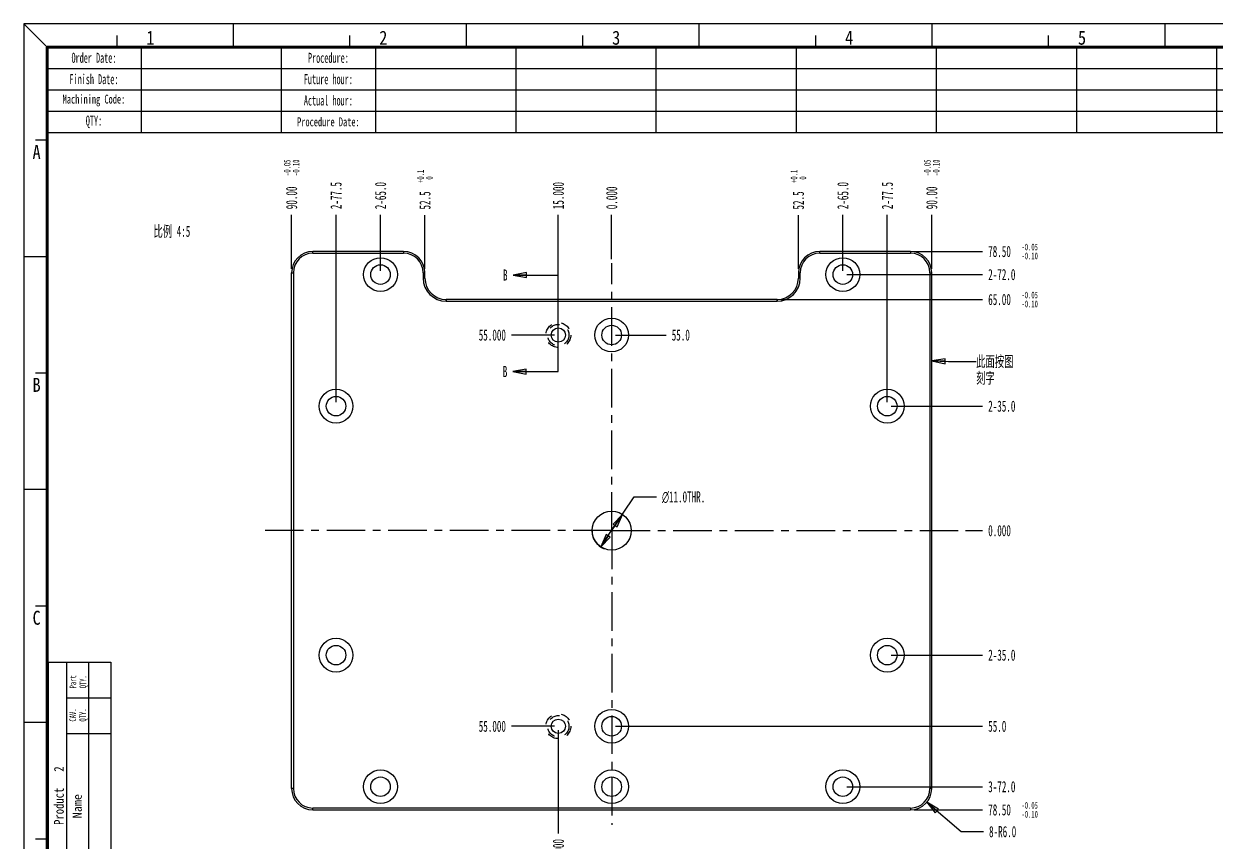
# Model space of a CAD drawing. Header units: millimetres. Extents: x 15 to 520, y 10 to 366.
# Drawn here: x 15.3 to 350.5, y 136.2 to 366.3 of the extents above; entities that cross this region are included whole.
import ezdxf

# ---------------------------------------------------------------- set-up
doc = ezdxf.new("R2010")
doc.units = ezdxf.units.MM
doc.header["$LTSCALE"] = 28.875
for name, pattern in [('CENTER', [0.6, 0.375, -0.075, 0.075, -0.075]), ('HIDDEN', [0.2, 0.1, -0.1]), ('PHANTOM', [0.8, 0.45, -0.05, 0.1, -0.05, 0.1, -0.05])]:
    doc.linetypes.add(name, pattern=pattern)
doc.layers.get('0').update_dxf_attribs({"linetype": 'CONTINUOUS'})
for name, color, linetype in [('DEFAULT_1', 7, 'CENTER'), ('DEFAULT_2', 4, 'HIDDEN'), ('DIM', 7, 'CONTINUOUS'), ('NOTE', 7, 'CONTINUOUS')]:
    doc.layers.add(name, color=color, linetype=linetype)
doc.styles.get("Standard").update_dxf_attribs({"font": 'txt', "width": 0.6})
doc.styles.add('TEXTSTYLE_10', font='txt')
doc.styles.add('TEXTSTYLE_2', font='gdt', dxfattribs={"width": 0.6})
doc.styles.add('TEXTSTYLE_4', font='txt', dxfattribs={"width": 0.8})
doc.styles.add('TEXTSTYLE_5', font='txt', dxfattribs={"width": 0.85})
doc.dimstyles.new('DIMSTYLE_1', dxfattribs={"dimtxt": 3.125, "dimasz": 3.75, "dimexe": 1.75, "dimexo": 0.875, "dimtad": 0, "dimtih": 1, "dimtoh": 1, "dimdec": 1, "dimzin": 0, "dimdsep": 46, "dimtxsty": 'Standard', "dimblk": 'CLOSED', "dimblk1": 'CLOSED', "dimblk2": 'CLOSED', "dimcen": 0.09, "dimadec": 0, "dimazin": 0, "dimtp": 0.3, "dimtm": 0.3, "dimtfac": 1, "dimtdec": 1, "dimtofl": 0, "dimtmove": 0, "dimatfit": 3, "dimldrblk": 'CLOSED', "dimfxl": 0, "dimtolj": 1, "dimtzin": 0, "dimarcsym": 0})
doc.dimstyles.new('DIMSTYLE_10', dxfattribs={"dimtxt": 3.125, "dimasz": 3.75, "dimexe": 1.75, "dimexo": 0.875, "dimtad": 1, "dimdec": 1, "dimzin": 0, "dimdsep": 46, "dimtxsty": 'Standard', "dimblk": 'CLOSED', "dimblk1": 'CLOSED', "dimblk2": 'CLOSED', "dimcen": 0.09, "dimadec": 0, "dimazin": 0, "dimtp": 0.1, "dimtm": 0.1, "dimtfac": 1, "dimtdec": 1, "dimtofl": 0, "dimtmove": 0, "dimatfit": 3, "dimldrblk": 'CLOSED', "dimfxl": 0, "dimtolj": 1, "dimtzin": 0, "dimarcsym": 0})
doc.dimstyles.new('DIMSTYLE_12', dxfattribs={"dimtxt": 3.125, "dimasz": 3.75, "dimexe": 1.75, "dimexo": 0.875, "dimtad": 1, "dimdec": 1, "dimzin": 0, "dimdsep": 46, "dimtxsty": 'Standard', "dimblk": 'CLOSED', "dimblk1": 'CLOSED', "dimblk2": 'CLOSED', "dimcen": 0.09, "dimadec": 0, "dimazin": 0, "dimtp": 0.2, "dimtm": 0.2, "dimtfac": 1, "dimtdec": 1, "dimtofl": 0, "dimtmove": 0, "dimatfit": 3, "dimldrblk": 'CLOSED', "dimfxl": 0, "dimtolj": 1, "dimtzin": 0, "dimarcsym": 0})
doc.dimstyles.new('DIMSTYLE_2', dxfattribs={"dimtxt": 3.125, "dimasz": 3.75, "dimexe": 1.75, "dimexo": 0.875, "dimtad": 0, "dimtih": 1, "dimtoh": 1, "dimdec": 3, "dimzin": 0, "dimdsep": 46, "dimtxsty": 'Standard', "dimblk": 'CLOSED', "dimblk1": 'CLOSED', "dimblk2": 'CLOSED', "dimcen": 0.09, "dimadec": 0, "dimazin": 0, "dimtp": 0.1, "dimtm": 0.1, "dimtfac": 1, "dimtdec": 3, "dimtofl": 0, "dimtmove": 0, "dimatfit": 3, "dimldrblk": 'CLOSED', "dimfxl": 0, "dimtolj": 1, "dimtzin": 0, "dimarcsym": 0})
doc.dimstyles.new('DIMSTYLE_3', dxfattribs={"dimtxt": 3.125, "dimasz": 3.75, "dimexe": 1.75, "dimexo": 0.875, "dimtad": 0, "dimtih": 1, "dimtoh": 1, "dimdec": 3, "dimzin": 0, "dimdsep": 46, "dimtxsty": 'Standard', "dimblk": 'CLOSED', "dimblk1": 'CLOSED', "dimblk2": 'CLOSED', "dimcen": 0.09, "dimadec": 0, "dimazin": 0, "dimtp": 0.2, "dimtm": 0.2, "dimtfac": 1, "dimtdec": 3, "dimtofl": 0, "dimtmove": 0, "dimatfit": 3, "dimldrblk": 'CLOSED', "dimfxl": 0, "dimtolj": 1, "dimtzin": 0, "dimarcsym": 0})
doc.dimstyles.new('DIMSTYLE_4', dxfattribs={"dimtxt": 3.125, "dimasz": 3.75, "dimexe": 1.75, "dimexo": 0.875, "dimtad": 0, "dimtih": 1, "dimtoh": 1, "dimzin": 0, "dimdsep": 46, "dimtxsty": 'Standard', "dimblk": 'CLOSED', "dimblk1": 'CLOSED', "dimblk2": 'CLOSED', "dimcen": 0.09, "dimadec": 0, "dimazin": 0, "dimtol": 1, "dimtp": -0.05, "dimtm": 0.1, "dimtfac": 0.6, "dimtofl": 0, "dimtmove": 0, "dimatfit": 3, "dimldrblk": 'CLOSED', "dimfxl": 0, "dimtolj": 1, "dimtzin": 0, "dimarcsym": 0})
doc.dimstyles.new('DIMSTYLE_5', dxfattribs={"dimtxt": 3.125, "dimasz": 3.75, "dimexe": 1.75, "dimexo": 0.875, "dimtad": 0, "dimtih": 1, "dimtoh": 1, "dimdec": 1, "dimzin": 0, "dimdsep": 46, "dimtxsty": 'Standard', "dimblk": 'CLOSED', "dimblk1": 'CLOSED', "dimblk2": 'CLOSED', "dimcen": 0.09, "dimadec": 0, "dimazin": 0, "dimtol": 1, "dimtp": 0.1, "dimtfac": 0.6, "dimtdec": 1, "dimtofl": 0, "dimtmove": 0, "dimatfit": 3, "dimldrblk": 'CLOSED', "dimfxl": 0, "dimtolj": 1, "dimtzin": 0, "dimarcsym": 0})
doc.dimstyles.new('DIMSTYLE_6', dxfattribs={"dimtxt": 3.125, "dimasz": 3.75, "dimexe": 1.75, "dimexo": 0.875, "dimtad": 0, "dimtih": 1, "dimtoh": 1, "dimdec": 3, "dimzin": 0, "dimdsep": 46, "dimtxsty": 'Standard', "dimblk": 'CLOSED', "dimblk1": 'CLOSED', "dimblk2": 'CLOSED', "dimcen": 0.09, "dimadec": 0, "dimazin": 0, "dimtp": 0.3, "dimtm": 0.3, "dimtfac": 1, "dimtdec": 3, "dimtofl": 0, "dimtmove": 0, "dimatfit": 3, "dimldrblk": 'CLOSED', "dimfxl": 0, "dimtolj": 1, "dimtzin": 0, "dimarcsym": 0})
doc.dimstyles.get("Standard").update_dxf_attribs({"dimtxt": 3.125, "dimasz": 3.75, "dimexe": 1.75, "dimexo": 0.875, "dimtad": 1, "dimdec": 3, "dimzin": 0, "dimdsep": 46, "dimtxsty": 'Standard', "dimblk": 'CLOSED', "dimblk1": 'CLOSED', "dimblk2": 'CLOSED', "dimcen": 0.09, "dimadec": 0, "dimazin": 0, "dimtol": 1, "dimtp": 0.001, "dimtm": 0.001, "dimtfac": 1, "dimtdec": 3, "dimtofl": 0, "dimtmove": 0, "dimatfit": 3, "dimldrblk": 'CLOSED', "dimfxl": 0, "dimtolj": 1, "dimtzin": 0, "dimarcsym": 0})

# ---------------------------------------------------------------- blocks, each defined once
blk = doc.blocks.new('_CLOSED')
at = {"color": 0, "linetype": 'ByBlock'}
for p, q in [((0, 0), (-1, 0.183)), ((-1, 0.183), (-1, -0.183)), ((-1, -0.183), (0, 0)), ((-1, 0), (0, 0))]:
    blk.add_line(p, q, dxfattribs=at)
blk = doc.blocks.new('*D1')
at = {"layer": 'DIM', "color": 2, "linetype": 'Continuous'}
blk.add_line((115.54, 296.92), (115.54, 312.64), dxfattribs=at)
at = {"layer": 'DIM', "color": 2, "linetype": 'Continuous', "insert": (113.98, 314.2), "char_height": 3.125, "width": 11.25, "attachment_point": 1, "rotation": 90, "line_spacing_factor": 0.9}
blk.add_mtext('2-65.0', dxfattribs=at)
blk = doc.blocks.new('*D2')
at = {"layer": 'DIM', "color": 2, "linetype": 'Continuous'}
blk.add_line((180.54, 300.13), (180.54, 312.64), dxfattribs=at)
at = {"layer": 'DIM', "color": 2, "linetype": 'Continuous', "insert": (178.98, 314.2), "char_height": 3.125, "width": 9.375, "attachment_point": 1, "rotation": 90, "line_spacing_factor": 0.9}
blk.add_mtext('0.000', dxfattribs=at)
blk = doc.blocks.new('*D3')
at = {"layer": 'DIM', "color": 2, "linetype": 'Continuous'}
blk.add_line((103.04, 259.92), (103.04, 312.64), dxfattribs=at)
at = {"layer": 'DIM', "color": 2, "linetype": 'Continuous', "insert": (101.48, 314.2), "char_height": 3.125, "width": 11.25, "attachment_point": 1, "rotation": 90, "line_spacing_factor": 0.9}
blk.add_mtext('2-77.5', dxfattribs=at)
blk = doc.blocks.new('*D4')
at = {"layer": 'DIM', "color": 2, "linetype": 'Continuous'}
blk.add_line((165.54, 279.92), (165.54, 312.64), dxfattribs=at)
at = {"layer": 'DIM', "color": 2, "linetype": 'Continuous', "insert": (163.98, 314.2), "char_height": 3.125, "width": 11.25, "attachment_point": 1, "rotation": 90, "line_spacing_factor": 0.9}
blk.add_mtext('15.000', dxfattribs=at)
blk = doc.blocks.new('*D5')
at = {"layer": 'DIM', "color": 2, "linetype": 'Continuous'}
blk.add_line((245.54, 296.92), (245.54, 312.64), dxfattribs=at)
at = {"layer": 'DIM', "color": 2, "linetype": 'Continuous', "insert": (243.98, 314.2), "char_height": 3.125, "width": 11.25, "attachment_point": 1, "rotation": 90, "line_spacing_factor": 0.9}
blk.add_mtext('2-65.0', dxfattribs=at)
blk = doc.blocks.new('*D6')
at = {"layer": 'DIM', "color": 2, "linetype": 'Continuous'}
blk.add_line((258.04, 259.92), (258.04, 312.64), dxfattribs=at)
at = {"layer": 'DIM', "color": 2, "linetype": 'Continuous', "insert": (256.48, 314.2), "char_height": 3.125, "width": 11.25, "attachment_point": 1, "rotation": 90, "line_spacing_factor": 0.9}
blk.add_mtext('2-77.5', dxfattribs=at)
blk = doc.blocks.new('*D7')
at = {"layer": 'DIM', "color": 2, "linetype": 'Continuous'}
blk.add_line((90.54, 297.42), (90.54, 312.64), dxfattribs=at)
at = {"layer": 'DIM', "color": 2, "linetype": 'Continuous', "width": 0.6}
for s, height, p in [('-0.05', 1.875, (90.23, 323.57)), ('-0.10', 1.875, (92.73, 323.57)), ('90.00', 3.125, (92.1, 314.2))]:
    blk.add_text(s, height=height, rotation=90, dxfattribs=at).set_placement(p)
blk = doc.blocks.new('*D8')
at = {"layer": 'DIM', "color": 2, "linetype": 'Continuous'}
blk.add_line((270.54, 297.42), (270.54, 312.64), dxfattribs=at)
at = {"layer": 'DIM', "color": 2, "linetype": 'Continuous', "width": 0.6}
for s, height, p in [('-0.05', 1.875, (270.23, 323.57)), ('-0.10', 1.875, (272.73, 323.57)), ('90.00', 3.125, (272.1, 314.2))]:
    blk.add_text(s, height=height, rotation=90, dxfattribs=at).set_placement(p)
blk = doc.blocks.new('*D9')
at = {"layer": 'DIM', "color": 2, "linetype": 'Continuous'}
blk.add_line((165.54, 167.73), (165.54, 138.68), dxfattribs=at)
at = {"layer": 'DIM', "color": 2, "linetype": 'Continuous', "insert": (163.98, 137.11), "char_height": 3.125, "width": 11.25, "attachment_point": 3, "rotation": 90, "line_spacing_factor": 0.9}
blk.add_mtext('15.000', dxfattribs=at)
blk = doc.blocks.new('*D10')
at = {"layer": 'DIM', "color": 2, "linetype": 'Continuous'}
blk.add_line((128.04, 297.42), (128.04, 312.55), dxfattribs=at)
at = {"layer": 'DIM', "color": 2, "linetype": 'Continuous', "width": 0.6}
for s, height, p in [('+0.1', 1.875, (127.73, 321.61)), (' 0', 1.875, (130.23, 321.61)), ('52.5', 3.125, (129.6, 314.11))]:
    blk.add_text(s, height=height, rotation=90, dxfattribs=at).set_placement(p)
blk = doc.blocks.new('*D11')
at = {"layer": 'DIM', "color": 2, "linetype": 'Continuous'}
blk.add_line((233.04, 297.42), (233.04, 312.55), dxfattribs=at)
at = {"layer": 'DIM', "color": 2, "linetype": 'Continuous', "width": 0.6}
for s, height, p in [('+0.1', 1.875, (232.73, 321.61)), (' 0', 1.875, (235.23, 321.61)), ('52.5', 3.125, (234.6, 314.11))]:
    blk.add_text(s, height=height, rotation=90, dxfattribs=at).set_placement(p)
blk = doc.blocks.new('*D12')
at = {"layer": 'DIM', "color": 2, "linetype": 'Continuous'}
blk.add_line((228.14, 288.82), (284.85, 288.82), dxfattribs=at)
at = {"layer": 'DIM', "color": 2, "linetype": 'Continuous', "width": 0.6}
for s, height, p in [('65.00', 3.125, (286.41, 287.26)), ('-0.05', 1.875, (295.79, 289.14)), ('-0.10', 1.875, (295.79, 286.64))]:
    blk.add_text(s, height=height, dxfattribs=at).set_placement(p)
blk = doc.blocks.new('*D13')
at = {"layer": 'DIM', "color": 2, "linetype": 'Continuous'}
blk.add_line((280.03, 223.82), (284.85, 223.82), dxfattribs=at)
at = {"layer": 'DIM', "color": 2, "linetype": 'Continuous', "insert": (286.41, 225.39), "char_height": 3.125, "width": 9.375, "attachment_point": 1, "line_spacing_factor": 0.9}
blk.add_mtext('0.000', dxfattribs=at)
blk = doc.blocks.new('*D14')
at = {"layer": 'DIM', "color": 2, "linetype": 'Continuous'}
blk.add_line((265.64, 302.32), (284.85, 302.32), dxfattribs=at)
at = {"layer": 'DIM', "color": 2, "linetype": 'Continuous', "width": 0.6}
for s, height, p in [('78.50', 3.125, (286.41, 300.76)), ('-0.05', 1.875, (295.79, 302.64)), ('-0.10', 1.875, (295.79, 300.14))]:
    blk.add_text(s, height=height, dxfattribs=at).set_placement(p)
blk = doc.blocks.new('*D15')
at = {"layer": 'DIM', "color": 2, "linetype": 'Continuous'}
blk.add_line((265.64, 145.32), (284.85, 145.32), dxfattribs=at)
at = {"layer": 'DIM', "color": 2, "linetype": 'Continuous', "width": 0.6}
for s, height, p in [('78.50', 3.125, (286.41, 143.76)), ('-0.05', 1.875, (295.79, 145.64)), ('-0.10', 1.875, (295.79, 143.14))]:
    blk.add_text(s, height=height, dxfattribs=at).set_placement(p)
blk = doc.blocks.new('*D16')
at = {"layer": 'DIM', "color": 2, "linetype": 'Continuous'}
blk.add_line((246.64, 295.82), (284.85, 295.82), dxfattribs=at)
at = {"layer": 'DIM', "color": 2, "linetype": 'Continuous', "insert": (286.41, 297.39), "char_height": 3.125, "width": 11.25, "attachment_point": 1, "line_spacing_factor": 0.9}
blk.add_mtext('2-72.0', dxfattribs=at)
blk = doc.blocks.new('*D17')
at = {"layer": 'DIM', "color": 2, "linetype": 'Continuous'}
blk.add_line((259.14, 258.82), (284.85, 258.82), dxfattribs=at)
at = {"layer": 'DIM', "color": 2, "linetype": 'Continuous', "insert": (286.41, 260.39), "char_height": 3.125, "width": 11.25, "attachment_point": 1, "line_spacing_factor": 0.9}
blk.add_mtext('2-35.0', dxfattribs=at)
blk = doc.blocks.new('*D18')
at = {"layer": 'DIM', "color": 2, "linetype": 'Continuous'}
blk.add_line((259.14, 188.82), (284.85, 188.82), dxfattribs=at)
at = {"layer": 'DIM', "color": 2, "linetype": 'Continuous', "insert": (286.41, 190.39), "char_height": 3.125, "width": 11.25, "attachment_point": 1, "line_spacing_factor": 0.9}
blk.add_mtext('2-35.0', dxfattribs=at)
blk = doc.blocks.new('*D19')
at = {"layer": 'DIM', "color": 2, "linetype": 'Continuous'}
blk.add_line((246.64, 151.82), (284.85, 151.82), dxfattribs=at)
at = {"layer": 'DIM', "color": 2, "linetype": 'Continuous', "insert": (286.41, 153.39), "char_height": 3.125, "width": 11.25, "attachment_point": 1, "line_spacing_factor": 0.9}
blk.add_mtext('3-72.0', dxfattribs=at)
blk = doc.blocks.new('*D20')
at = {"layer": 'DIM', "color": 2, "linetype": 'Continuous'}
blk.add_line((164.45, 168.82), (152.38, 168.82), dxfattribs=at)
at = {"layer": 'DIM', "color": 2, "linetype": 'Continuous', "insert": (150.81, 170.39), "char_height": 3.125, "width": 11.25, "attachment_point": 3, "line_spacing_factor": 0.9}
blk.add_mtext('55.000', dxfattribs=at)
blk = doc.blocks.new('*D21')
at = {"layer": 'DIM', "color": 2, "linetype": 'Continuous'}
blk.add_line((164.45, 278.82), (152.38, 278.82), dxfattribs=at)
at = {"layer": 'DIM', "color": 2, "linetype": 'Continuous', "insert": (150.81, 280.39), "char_height": 3.125, "width": 11.25, "attachment_point": 3, "line_spacing_factor": 0.9}
blk.add_mtext('55.000', dxfattribs=at)
blk = doc.blocks.new('*D22')
at = {"layer": 'DIM', "color": 2, "linetype": 'Continuous'}
blk.add_line((181.64, 168.82), (284.85, 168.82), dxfattribs=at)
at = {"layer": 'DIM', "color": 2, "linetype": 'Continuous', "insert": (286.41, 170.39), "char_height": 3.125, "width": 7.5, "attachment_point": 1, "line_spacing_factor": 0.9}
blk.add_mtext('55.0', dxfattribs=at)
blk = doc.blocks.new('*D26')
at = {"layer": 'DIM', "color": 2, "linetype": 'Continuous'}
for p, q in [((269.12, 147.44), (278.84, 139.2)), ((278.84, 139.2), (285.09, 139.2))]:
    blk.add_line(p, q, dxfattribs=at)
at = {"layer": 'DIM', "color": 2, "linetype": 'Continuous', "xscale": 3.75, "yscale": 3.75, "zscale": 3.75, "rotation": 139.7045340143}
blk.add_blockref('_CLOSED', (269.12, 147.44), dxfattribs=at)
at = {"layer": 'DIM', "color": 2, "linetype": 'Continuous', "insert": (286.65, 140.76), "char_height": 3.125, "width": 11.25, "attachment_point": 1, "line_spacing_factor": 0.9}
blk.add_mtext('8-R6.0', dxfattribs=at)
blk = doc.blocks.new('*D28')
at = {"layer": 'DIM', "color": 2, "linetype": 'Continuous'}
blk.add_line((181.64, 278.82), (195.86, 278.82), dxfattribs=at)
at = {"layer": 'DIM', "color": 2, "linetype": 'Continuous', "insert": (197.42, 280.39), "char_height": 3.125, "width": 7.5, "attachment_point": 1, "line_spacing_factor": 0.9}
blk.add_mtext('55.0', dxfattribs=at)
blk = doc.blocks.new('*D32')
at = {"layer": 'DIM', "color": 2, "linetype": 'Continuous'}
for p, q in [((180.54, 223.82), (186.89, 233.32)), ((186.89, 233.32), (193.14, 233.32)), ((183.6, 228.4), (180.54, 223.82)), ((177.48, 219.25), (180.54, 223.82))]:
    blk.add_line(p, q, dxfattribs=at)
at = {"layer": 'DIM', "color": 2, "linetype": 'Continuous', "xscale": 3.75, "yscale": 3.75, "zscale": 3.75}
for p, rotation in [((183.6, 228.4), 56.2093947035), ((177.48, 219.25), 236.2093947035)]:
    blk.add_blockref('_CLOSED', p, dxfattribs=dict(at, rotation=rotation))
at = {"layer": 'DIM', "color": 2, "linetype": 'Continuous', "insert": (194.71, 234.88), "char_height": 3.125, "width": 19.1667, "attachment_point": 1, "line_spacing_factor": 0.9, "style": 'TEXTSTYLE_2'}
blk.add_mtext('{\\Fgdt;n}\\Ftxt;11.0THR.', dxfattribs=at)
blk = doc.blocks.new('*T33')
at = {"color": 0, "linetype": 'ByBlock', "lineweight": -2}
for p, q in [((0, 0), (491.2125, 0)), ((0, 0), (0, -24)), ((26.5, 0), (26.5, -24)), ((65.9125, 0), (65.9125, -24)), ((92.4125, 0), (92.4125, -24)), ((131.825, 0), (131.825, -24)), ((171.2375, 0), (171.2375, -24)), ((210.65, 0), (210.65, -24)), ((250.0625, 0), (250.0625, -24)), ((289.475, 0), (289.475, -24)), ((328.8875, 0), (328.8875, -24)), ((368.3, 0), (368.3, -24)), ((407.7125, 0), (407.7125, -24)), ((491.2125, 0), (491.2125, -24)), ((0, -6), (407.7125, -6)), ((0, -12), (407.7125, -12)), ((0, -18), (407.7125, -18)), ((0, -24), (491.2125, -24))]:
    blk.add_line(p, q, dxfattribs=at)
at = {"color": 0, "linetype": 'Continuous'}
for s, insert, char_height, width, attachment_point in [('  Remark:   ', (407.7725, -0.06), 3.75, 83.38, 1), ('Finish Date:', (13.25, -9), 2.8125, 26.38, 5), ('Future hour:', (79.1625, -9), 2.8125, 26.38, 5), ('Machining Code:', (13.25, -15), 2.5, 26.38, 5), ('Actual hour:', (79.1625, -15), 2.8125, 26.38, 5), ('QTY:', (13.25, -21), 2.8125, 26.38, 5), ('Procedure Date:', (79.1625, -21), 2.5, 26.38, 5)]:
    blk.add_mtext(s, dxfattribs=dict(at, insert=insert, char_height=char_height, width=width, attachment_point=attachment_point))
at = {"color": 0, "linetype": 'Continuous', "char_height": 2.8125, "width": 26.38, "attachment_point": 5, "line_spacing_factor": 0.9}
for s, insert in [('Order Date: ', (13.25, -3)), ('Procedure:', (79.1625, -3))]:
    blk.add_mtext(s, dxfattribs=dict(at, insert=insert))
blk = doc.blocks.new('*T35')
at = {"color": 0, "linetype": 'ByBlock', "lineweight": -2}
for p, q in [((0, 0), (17.63125, 0)), ((0, 0), (0, -169.96875)), ((5.11875, 0), (5.11875, -116.8125)), ((11.375, 0), (11.375, -169.96875)), ((17.63125, 0), (17.63125, -169.96875)), ((5.11875, -10.0625), (17.63125, -10.0625)), ((5.11875, -20.125), (17.63125, -20.125)), ((0, -58.40625), (17.63125, -58.40625)), ((5.11875, -68.46875), (17.63125, -68.46875)), ((5.11875, -78.53125), (17.63125, -78.53125)), ((0, -116.8125), (17.63125, -116.8125)), ((0, -130.8125), (17.63125, -130.8125)), ((0, -155.96875), (17.63125, -155.96875)), ((0, -169.96875), (17.63125, -169.96875))]:
    blk.add_line(p, q, dxfattribs=at)

msp = doc.modelspace()

# ---------------------------------------------------------------- linework, layer by layer
at = {"color": 7, "linetype": 'Continuous'}
for p, q in [((21.809, 359.7734), (15.2603, 366.3221)), ((15.27, 366.3202), (15.27, 10.0714)), ((519.1807, 366.3202), (15.27, 366.3202)), ((74.1985, 359.7734), (74.1985, 366.3221)), ((139.6853, 359.7734), (139.6853, 366.3221)), ((205.1722, 359.7734), (205.1722, 366.3221)), ((270.659, 359.7734), (270.659, 366.3221)), ((336.1459, 359.7734), (336.1459, 366.3221)), ((41.455, 359.7734), (41.455, 363.0477)), ((106.9419, 359.7734), (106.9419, 363.0477)), ((172.4287, 359.7734), (172.4287, 363.0477)), ((237.9156, 359.7734), (237.9156, 363.0477)), ((303.4024, 359.7734), (303.4024, 363.0477)), ((21.809, 333.5787), (18.5346, 333.5787)), ((96.5423, 301.8247), (96.5423, 302.3247)), ((122.0423, 302.3247), (96.5423, 302.3247)), ((96.5423, 301.8247), (122.0423, 301.8247)), ((122.0423, 302.3247), (122.0423, 301.8247)), ((239.0423, 301.8247), (239.0423, 302.3247)), ((264.5423, 302.3247), (239.0423, 302.3247)), ((239.0423, 301.8247), (264.5423, 301.8247)), ((264.5423, 302.3247), (264.5423, 301.8247)), ((21.809, 300.8352), (15.2603, 300.8352)), ((90.5423, 151.3247), (90.5423, 296.3247)), ((90.5423, 296.3247), (91.0423, 296.3247)), ((91.0423, 296.3247), (91.0423, 151.3247)), ((127.5423, 296.3247), (127.5423, 294.8247)), ((127.5423, 296.3247), (128.0423, 296.3247)), ((128.0423, 294.8247), (128.0423, 296.3247)), ((233.0423, 296.3247), (233.0423, 294.8247)), ((233.0423, 296.3247), (233.5423, 296.3247)), ((233.5423, 294.8247), (233.5423, 296.3247)), ((270.0423, 296.3247), (270.5423, 296.3247)), ((270.0423, 296.3247), (270.0423, 151.3247)), ((270.5423, 151.3247), (270.5423, 296.3247)), ((128.0423, 294.8247), (127.5423, 294.8247)), ((233.5423, 294.8247), (233.0423, 294.8247)), ((134.0423, 288.3247), (134.0423, 288.8247)), ((227.0423, 288.8247), (134.0423, 288.8247)), ((134.0423, 288.3247), (227.0423, 288.3247)), ((227.0423, 288.8247), (227.0423, 288.3247)), ((21.809, 268.0918), (18.5346, 268.0918)), ((21.809, 235.3484), (15.2603, 235.3484)), ((21.809, 202.605), (18.5346, 202.605)), ((21.809, 169.8615), (15.2603, 169.8615)), ((91.0423, 151.3247), (90.5423, 151.3247)), ((270.5423, 151.3247), (270.0423, 151.3247)), ((96.5423, 145.3247), (96.5423, 145.8247)), ((264.5423, 145.8247), (96.5423, 145.8247)), ((96.5423, 145.3247), (264.5423, 145.3247)), ((264.5423, 145.8247), (264.5423, 145.3247)), ((21.809, 137.1181), (18.5346, 137.1181))]:
    msp.add_line(p, q, dxfattribs=at)
at = {"color": 7, "linetype": 'PHANTOM'}
msp.add_line((165.5423, 268.55), (165.5423, 295.6964), dxfattribs=at)
at = {"color": 7, "linetype": 'Continuous', "const_width": 0.875}
for points in [[(21.809, 359.7734), (21.809, 16.6223)], [(512.9604, 359.7734), (21.809, 359.7734)]]:
    msp.add_lwpolyline(points, dxfattribs=at)
at = {"color": 7, "linetype": 'Continuous'}
for centre, radius in [((115.5423, 295.8247), 4.75), ((115.5423, 295.8247), 2.75), ((245.5423, 295.8247), 4.75), ((245.5423, 295.8247), 2.75), ((180.5423, 278.8247), 4.75), ((165.5423, 278.8247), 2), ((180.5423, 278.8247), 2.75), ((103.0423, 258.8247), 4.75), ((103.0423, 258.8247), 2.75), ((258.0423, 258.8247), 4.75), ((258.0423, 258.8247), 2.75), ((180.5423, 223.8247), 5.5), ((103.0423, 188.8247), 4.75), ((103.0423, 188.8247), 2.75), ((258.0423, 188.8247), 4.75), ((258.0423, 188.8247), 2.75), ((180.5423, 168.8247), 4.75), ((180.5423, 168.8247), 2.75), ((165.5423, 168.8247), 2), ((115.5423, 151.8247), 4.75), ((115.5423, 151.8247), 2.75), ((180.5423, 151.8247), 4.75), ((180.5423, 151.8247), 2.75), ((245.5423, 151.8247), 4.75), ((245.5423, 151.8247), 2.75)]:
    msp.add_circle(centre, radius, dxfattribs=at)
for centre, radius, start, end in [((96.5423, 296.3247), 6, 90, 180), ((96.5423, 296.3247), 5.5, 90, 180), ((122.0423, 296.3247), 6, 0, 90), ((122.0423, 296.3247), 5.5, 0, 90), ((239.0423, 296.3247), 6, 90, 180), ((239.0423, 296.3247), 5.5, 90, 180), ((264.5423, 296.3247), 6, 0, 90), ((264.5423, 296.3247), 5.5, 0, 90), ((134.0423, 294.8247), 6.5, 180, 270), ((134.0423, 294.8247), 6, 180, 270), ((227.0423, 294.8247), 6.5, 270, 360), ((227.0423, 294.8247), 6, 270, 360), ((96.5423, 151.3247), 6, 180, 270), ((96.5423, 151.3247), 5.5, 180, 270), ((264.5423, 151.3247), 6, 270, 360), ((264.5423, 151.3247), 5.5, 270, 360)]:
    msp.add_arc(centre, radius, start, end, dxfattribs=at)
at = {"layer": 'DEFAULT_1', "color": 1, "linetype": 'CENTER'}
for q in [(180.5423, 299.0367), (82.3369, 223.8247), (180.5423, 141.0608), (278.9356, 223.8247)]:
    msp.add_line((180.5423, 223.8247), q, dxfattribs=at)
at = {"layer": 'DEFAULT_2', "color": 4, "linetype": 'HIDDEN'}
for p, q in [((270.5423, 269.7669), (270.4423, 269.7669)), ((270.4423, 269.7669), (270.4423, 268.0169)), ((270.5423, 268.8919), (270.4423, 268.8919)), ((270.5423, 268.0169), (270.4423, 268.0169)), ((270.5423, 245.8502), (270.4423, 245.8502)), ((270.4423, 245.8502), (270.4423, 240.6002)), ((270.5423, 245.7044), (270.4423, 245.7044)), ((270.5423, 245.5586), (270.4423, 245.5586)), ((270.5423, 245.2669), (270.4423, 245.2669)), ((270.5423, 245.1211), (270.4423, 245.1211)), ((270.5423, 244.9752), (270.4423, 244.9752)), ((270.5423, 244.8294), (270.4423, 244.8294)), ((270.5423, 244.3919), (270.4423, 244.3919)), ((270.5423, 244.1002), (270.4423, 244.1002)), ((270.5423, 243.9544), (270.4423, 243.9544)), ((270.5423, 243.2252), (270.4423, 243.2252)), ((270.5423, 242.4961), (270.4423, 242.4961)), ((270.5423, 242.3502), (270.4423, 242.3502)), ((270.5423, 242.0586), (270.4423, 242.0586)), ((270.5423, 241.6211), (270.4423, 241.6211)), ((270.5423, 241.4752), (270.4423, 241.4752)), ((270.5423, 241.3294), (270.4423, 241.3294)), ((270.5423, 241.1836), (270.4423, 241.1836)), ((270.5423, 240.8919), (270.4423, 240.8919)), ((270.5423, 240.7461), (270.4423, 240.7461)), ((270.5423, 240.6002), (270.4423, 240.6002)), ((270.5423, 239.4336), (270.4423, 239.4336)), ((270.4423, 239.4336), (270.4423, 234.1836)), ((270.5423, 239.2877), (270.4423, 239.2877)), ((270.5423, 239.1419), (270.4423, 239.1419)), ((270.5423, 238.8502), (270.4423, 238.8502)), ((270.5423, 238.7044), (270.4423, 238.7044)), ((270.5423, 238.5586), (270.4423, 238.5586)), ((270.5423, 238.4127), (270.4423, 238.4127)), ((270.5423, 237.9752), (270.4423, 237.9752)), ((270.5423, 237.6836), (270.4423, 237.6836)), ((270.5423, 237.5377), (270.4423, 237.5377)), ((270.5423, 236.8086), (270.4423, 236.8086)), ((270.5423, 236.0794), (270.4423, 236.0794)), ((270.5423, 235.9336), (270.4423, 235.9336)), ((270.5423, 235.6419), (270.4423, 235.6419)), ((270.5423, 235.2044), (270.4423, 235.2044)), ((270.5423, 235.0586), (270.4423, 235.0586)), ((270.5423, 234.9127), (270.4423, 234.9127)), ((270.5423, 234.7669), (270.4423, 234.7669)), ((270.5423, 234.4752), (270.4423, 234.4752)), ((270.5423, 234.3294), (270.4423, 234.3294)), ((270.5423, 234.1836), (270.4423, 234.1836)), ((270.5423, 233.0169), (270.4423, 233.0169)), ((270.4423, 233.0169), (270.4423, 231.2669)), ((270.5423, 232.1419), (270.4423, 232.1419)), ((270.5423, 231.2669), (270.4423, 231.2669)), ((270.5423, 230.1002), (270.4423, 230.1002)), ((270.4423, 230.1002), (270.4423, 224.8502)), ((270.5423, 229.9544), (270.4423, 229.9544)), ((270.5423, 229.8086), (270.4423, 229.8086)), ((270.5423, 229.5169), (270.4423, 229.5169)), ((270.5423, 229.3711), (270.4423, 229.3711)), ((270.5423, 229.2252), (270.4423, 229.2252)), ((270.5423, 229.0794), (270.4423, 229.0794)), ((270.5423, 228.6419), (270.4423, 228.6419)), ((270.5423, 228.3502), (270.4423, 228.3502)), ((270.5423, 228.2044), (270.4423, 228.2044)), ((270.5423, 227.4752), (270.4423, 227.4752)), ((270.5423, 226.7461), (270.4423, 226.7461)), ((270.5423, 226.6002), (270.4423, 226.6002)), ((270.5423, 226.3086), (270.4423, 226.3086)), ((270.5423, 225.8711), (270.4423, 225.8711)), ((270.5423, 225.7252), (270.4423, 225.7252)), ((270.5423, 225.5794), (270.4423, 225.5794)), ((270.5423, 225.4336), (270.4423, 225.4336)), ((270.5423, 225.1419), (270.4423, 225.1419)), ((270.5423, 224.9961), (270.4423, 224.9961)), ((270.5423, 224.8502), (270.4423, 224.8502)), ((270.5423, 223.6836), (270.4423, 223.6836)), ((270.4423, 223.6836), (270.4423, 217.8502)), ((270.5423, 222.8086), (270.4423, 222.8086)), ((270.5423, 221.2044), (270.4423, 221.2044)), ((270.5423, 220.7669), (270.4423, 220.7669)), ((270.5423, 220.3294), (270.4423, 220.3294)), ((270.5423, 218.7252), (270.4423, 218.7252)), ((270.5423, 217.8502), (270.4423, 217.8502)), ((270.5423, 216.6836), (270.4423, 216.6836)), ((270.4423, 216.6836), (270.4423, 209.6836)), ((270.5423, 215.8086), (270.4423, 215.8086)), ((270.5423, 215.3711), (270.4423, 215.3711)), ((270.5423, 213.7669), (270.4423, 213.7669)), ((270.5423, 213.1836), (270.4423, 213.1836)), ((270.5423, 212.6002), (270.4423, 212.6002)), ((270.5423, 210.9961), (270.4423, 210.9961)), ((270.5423, 210.5586), (270.4423, 210.5586)), ((270.5423, 209.6836), (270.4423, 209.6836)), ((270.5423, 208.5169), (270.4423, 208.5169)), ((270.4423, 208.5169), (270.4423, 203.1211)), ((270.5423, 208.2252), (270.4423, 208.2252)), ((270.5423, 208.0794), (270.4423, 208.0794)), ((270.5423, 207.9336), (270.4423, 207.9336)), ((270.5423, 207.6419), (270.4423, 207.6419)), ((270.5423, 207.4961), (270.4423, 207.4961)), ((270.5423, 207.3502), (270.4423, 207.3502)), ((270.5423, 207.2044), (270.4423, 207.2044)), ((270.5423, 207.0586), (270.4423, 207.0586)), ((270.5423, 206.9127), (270.4423, 206.9127)), ((270.5423, 206.7669), (270.4423, 206.7669)), ((270.5423, 206.3294), (270.4423, 206.3294)), ((270.5423, 206.1836), (270.4423, 206.1836)), ((270.5423, 205.4544), (270.4423, 205.4544)), ((270.5423, 205.1627), (270.4423, 205.1627)), ((270.5423, 205.0169), (270.4423, 205.0169)), ((270.5423, 204.8711), (270.4423, 204.8711)), ((270.5423, 204.5794), (270.4423, 204.5794)), ((270.5423, 204.4336), (270.4423, 204.4336)), ((270.5423, 204.2877), (270.4423, 204.2877)), ((270.5423, 204.1419), (270.4423, 204.1419)), ((270.5423, 203.9961), (270.4423, 203.9961)), ((270.5423, 203.7044), (270.4423, 203.7044)), ((270.5423, 203.5586), (270.4423, 203.5586)), ((270.5423, 203.2669), (270.4423, 203.2669)), ((270.5423, 203.1211), (270.4423, 203.1211))]:
    msp.add_line(p, q, dxfattribs=at)
for centre, radius in [((165.5423, 278.8247), 3.5), ((165.5423, 278.8247), 3), ((165.5423, 168.8247), 3.5), ((165.5423, 168.8247), 3)]:
    msp.add_circle(centre, radius, dxfattribs=at)
for centre, radius, start, end in [((186.9949, 291.5822), 53.0527, 182.979423, 183.520302), ((166.3269, 291.5804), 60.8026, 356.930547, 357.402301)]:
    msp.add_arc(centre, radius, start, end, dxfattribs=at)
at = {"layer": 'DIM', "color": 2, "linetype": 'Continuous'}
msp.add_arc((180.5423, 223.8247), 5.5, 180, 247.456709, dxfattribs=at)

# ---------------------------------------------------------------- block references
for name, p in [('*T33', (21.7272, 359.7447)), ('*T35', (22.1093, 186.8726))]:
    msp.add_blockref(name, p)

# ---------------------------------------------------------------- texts
at = {"color": 7, "linetype": 'Continuous', "char_height": 3.9292, "width": 3.33983, "line_spacing_factor": 0.9, "style": 'TEXTSTYLE_5'}
for s, insert, attachment_point in [('1', (50.8402, 364.3833), 2), ('2', (116.3271, 364.3833), 2), ('3', (181.8139, 364.3833), 2), ('4', (247.3008, 364.3833), 2), ('5', (312.7876, 364.3833), 2), ('A', (17.7109, 332.2689), 1), ('B', (17.7109, 266.7821), 1), ('C', (17.7109, 201.2952), 1)]:
    msp.add_mtext(s, dxfattribs=dict(at, insert=insert, attachment_point=attachment_point))
at = {"color": 7, "linetype": 'Continuous', "char_height": 3.125, "width": 1.875, "attachment_point": 1, "line_spacing_factor": 0.9}
for insert in [(149.9876, 297.2589), (149.9296, 270.1125)]:
    msp.add_mtext('B', dxfattribs=dict(at, insert=insert))
at = {"layer": 'NOTE', "color": 2, "linetype": 'Continuous', "char_height": 3.125, "width": 11.25, "line_spacing_factor": 0.9}
for s, insert, attachment_point in [('比例 4:5', (62.0603, 309.5674), 3), ('此面按图刻字', (283.0218, 272.9792), 1)]:
    msp.add_mtext(s, dxfattribs=dict(at, insert=insert, attachment_point=attachment_point))
at = {"layer": 'NOTE', "color": 2, "linetype": 'Continuous', "char_height": 1.875, "width": 4.5, "attachment_point": 1, "rotation": 90, "line_spacing_factor": 0.9}
for s, insert in [('Part\\PQTY.', (28.108, 179.4792)), ('CAV.\\PQTY.', (28.0702, 170.1437))]:
    msp.add_mtext(s, dxfattribs=dict(at, insert=insert))
at = {"layer": 'NOTE', "color": 2, "linetype": 'Continuous', "attachment_point": 1, "rotation": 90, "line_spacing_factor": 0.9}
for s, insert, char_height, width, style in [('Product   2', (23.7318, 141.0792), 2.75, 24.2, 'TEXTSTYLE_4'), ('Name', (29.0336, 142.9498), 2.5, 10, 'TEXTSTYLE_10')]:
    msp.add_mtext(s, dxfattribs=dict(at, insert=insert, char_height=char_height, width=width, style=style))

# ---------------------------------------------------------------- dimensions: what is measured, and where the dimension line sits
at = {"layer": 'DIM', "color": 2, "linetype": 'Continuous'}
for feature_location, offset, dtype, origin, dimstyle, picture, middle in [((90.5423, 297.4184), (0, 15.2188), 1, (180.5423, 296.3247), 'DIMSTYLE_4', '*D7', (90.5423, 321.6997)), ((165.5423, 279.9184), (0, 32.7188), 1, (180.5423, 278.8247), 'DIMSTYLE_3', '*D4', (165.5423, 319.8247)), ((270.5423, 297.4184), (0, 15.2188), 1, (180.5423, 296.3247), 'DIMSTYLE_4', '*D8', (270.5423, 321.6997)), ((128.0423, 297.4184), (0, 15.1335), 1, (180.5423, 296.3247), 'DIMSTYLE_5', '*D10', (128.0423, 320.1144)), ((180.5422735275, 300.1304817553), (0, 12.5066921403), 1, (180.5422735275, 299.0367317553), 'DIMSTYLE_2', '*D2', (180.5422735275, 318.8871738956)), ((233.0423, 297.4184), (0, 15.1335), 1, (180.5423, 296.3247), 'DIMSTYLE_5', '*D11', (233.0423, 320.1144)), ((265.636, 302.3247), (19.2117, 0), 0, (264.5423, 223.8247), 'DIMSTYLE_4', '*D14', (293.9102, 302.3247)), ((228.136, 288.8247), (56.7117, 0), 0, (278.9356, 223.8247), 'DIMSTYLE_4', '*D12', (293.9102, 288.8247)), ((164.4485, 278.8247), (-12.0713, 0), 0, (165.5423, 223.8247), 'DIMSTYLE_6', '*D21', (145.1898, 278.8247)), ((181.636, 278.8247), (14.226, 0), 0, (180.5423, 223.8247), 'DIMSTYLE_1', '*D28', (201.1745, 278.8247)), ((280.0293544723, 223.824672381), (4.8183768017, 0), 0, (278.9356044723, 223.824672381), 'DIMSTYLE_2', '*D13', (291.097731274, 223.824672381)), ((164.4485, 168.8247), (-12.0713, 0), 0, (165.5423, 223.8247), 'DIMSTYLE_6', '*D20', (145.1898, 168.8247)), ((181.636, 168.8247), (103.2117, 0), 0, (180.5423, 223.8247), 'DIMSTYLE_1', '*D22', (290.1602, 168.8247)), ((265.636, 145.3247), (19.2117, 0), 0, (264.5423, 223.8247), 'DIMSTYLE_4', '*D15', (293.9102, 145.3247)), ((165.5423, 167.7309), (0, -29.0535), 1, (180.5423, 168.8247), 'DIMSTYLE_3', '*D9', (165.5423, 131.49))]:
    dim = msp.add_ordinate_dim(feature_location=feature_location, offset=offset, dtype=dtype, origin=origin, dimstyle=dimstyle, override={"dimtad": 1, "dimtih": 0, "dimtoh": 0}, dxfattribs=at)
    dim.commit()
    dim.dimension.update_dxf_attribs({"geometry": picture, "text_midpoint": middle})
for feature_location, offset, dtype, origin, text, picture, middle in [((103.0423, 259.9184), (0, 52.7188), 1, (180.5423, 258.8247), '2-<>', '*D3', (103.0423, 319.8247)), ((115.5423, 296.9184), (0, 15.7188), 1, (180.5423, 299.0367), '2-<>', '*D1', (115.5423, 319.8247)), ((245.5423, 296.9184), (0, 15.7188), 1, (180.5423, 295.8247), '2-<>', '*D5', (245.5423, 319.8247)), ((258.0423, 259.9184), (0, 52.7188), 1, (180.5423, 258.8247), '2-<>', '*D6', (258.0423, 319.8247)), ((246.636, 295.8247), (38.2117, 0), 0, (245.5423, 223.8247), '2-<>', '*D16', (292.0352, 295.8247)), ((259.136, 258.8247), (25.7117, 0), 0, (258.0423, 223.8247), '2-<>', '*D17', (292.0352, 258.8247)), ((246.636, 151.8247), (38.2117, 0), 0, (245.5423, 223.8247), '3-<>', '*D19', (292.0352, 151.8247)), ((259.136, 188.8247), (25.7117, 0), 0, (258.0423, 223.8247), '2-<>', '*D18', (292.0352, 188.8247))]:
    dim = msp.add_ordinate_dim(feature_location=feature_location, offset=offset, dtype=dtype, origin=origin, text=text, dimstyle='DIMSTYLE_1', override={"dimtad": 1, "dimtih": 0, "dimtoh": 0}, dxfattribs=at)
    dim.commit()
    dim.dimension.update_dxf_attribs({"geometry": picture, "text_midpoint": middle})
dim = msp.add_diameter_dim_2p(p1=(183.6011, 228.3956), p2=(177.4834, 219.2538), text='<>THR.', dimstyle='DIMSTYLE_12', override={"dimtad": 0, "dimtih": 1, "dimtoh": 1}, dxfattribs=at)
dim.commit()
dim.dimension.update_dxf_attribs({"geometry": '*D32', "text_midpoint": (204.2896, 233.3158), "dimtype": 163})
dim = msp.add_radius_dim(center=(264.5423, 151.3247), mpoint=(269.1186, 147.4443), text='8-<>', dimstyle='DIMSTYLE_10', override={"dimtad": 0, "dimtih": 1, "dimtoh": 1}, dxfattribs=at)
dim.commit()
dim.dimension.update_dxf_attribs({"geometry": '*D26', "text_midpoint": (292.2797, 139.1994), "dimtype": 164})

# ---------------------------------------------------------------- leaders
at = {"color": 7, "linetype": 'Continuous'}
for points in [[(152.8001, 295.6964), (165.5423, 295.6964)], [(152.7421, 268.55), (165.5423, 268.55)]]:
    msp.add_leader(points, dimstyle='Standard', override={"dimtad": 0}, dxfattribs=at)
at = {"layer": 'NOTE', "color": 2, "linetype": 'Continuous', "annotation_type": 0, "has_hookline": 1, "hookline_direction": 1, "text_width": 10.4136}
msp.add_leader([(270.5423, 271.5367), (275.2093, 271.4167), (283.0218, 271.4167)], dimstyle='Standard', override={"dimtad": 0}, dxfattribs=at)

doc.saveas('drawing.dxf')
